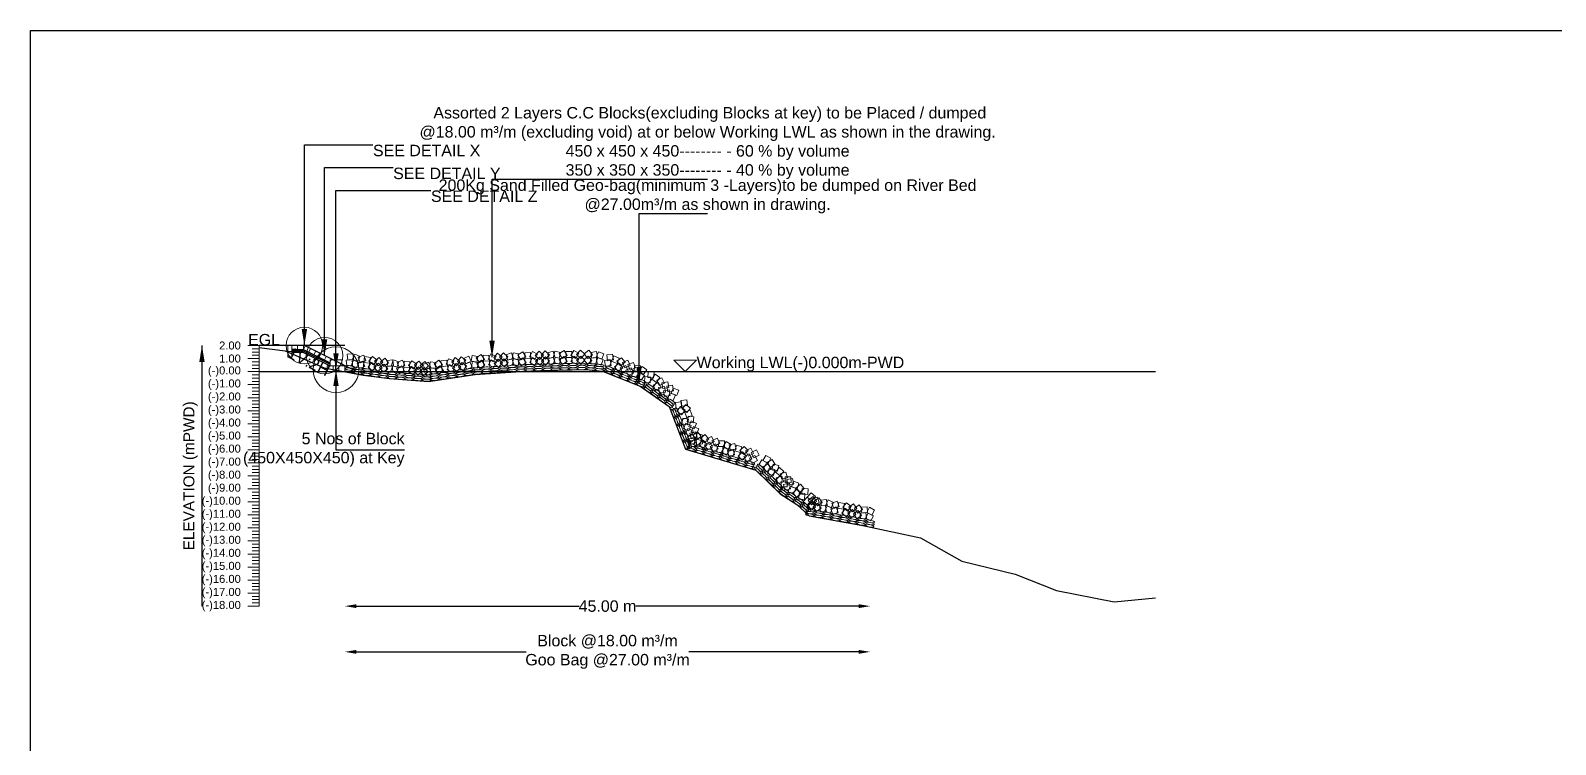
# Model space of a CAD drawing. Header units: inches. Extents: x 89000 to 1304432, y -10828 to 220529.
# Drawn here: x 506460 to 513130, y 176077 to 179201 of the extents above; entities that cross this region are included whole.
import ezdxf

# ---------------------------------------------------------------- set-up
doc = ezdxf.new("R2010")
doc.units = ezdxf.units.IN
doc.header["$LTSCALE"] = 7
doc.header["$MEASUREMENT"] = 0
for name, color, linetype, lineweight in [('Cross Section Labels', 7, 'Continuous', 9), ('Existing_Bed_Level for Xsection', 7, 'Continuous', 25), ('Long Section Labels', 7, 'Continuous', 9)]:
    doc.layers.add(name, color=color, linetype=linetype, lineweight=lineweight)
doc.styles.get("Standard").update_dxf_attribs({"font": 'arial.ttf'})
doc.dimstyles.new('Appron Lebeling Style', dxfattribs={"dimtxt": 50, "dimasz": 50, "dimexe": 0.18, "dimexo": 0.0625, "dimgap": 0.09, "dimtad": 0, "dimtih": 1, "dimtoh": 1, "dimdec": 4, "dimzin": 0, "dimdsep": 46, "dimtxsty": 'Standard', "dimcen": 0.09, "dimse1": 1, "dimse2": 1, "dimadec": 0, "dimazin": 0, "dimtfac": 1, "dimtdec": 4, "dimtofl": 0, "dimtmove": 0, "dimatfit": 3, "dimfxl": 1, "dimtolj": 1, "dimtzin": 0, "dimarcsym": 0})
doc.dimstyles.get("Standard").update_dxf_attribs({"dimtxt": 0.18, "dimasz": 0.18, "dimexe": 0.18, "dimexo": 0.0625, "dimgap": 0.09, "dimtad": 0, "dimtih": 1, "dimtoh": 1, "dimdec": 4, "dimzin": 0, "dimdsep": 46, "dimtxsty": 'Standard', "dimcen": 0.09, "dimadec": 0, "dimazin": 0, "dimtfac": 1, "dimtdec": 4, "dimtofl": 0, "dimtmove": 0, "dimatfit": 3, "dimfxl": 1, "dimtolj": 1, "dimtzin": 0, "dimarcsym": 0})

# ---------------------------------------------------------------- blocks, each defined once
blk = doc.blocks.new('*D40')
at = {"layer": 'Cross Section Labels', "color": 0, "lineweight": -2, "transparency": 16777216}
for p, q in [((507884.4, 176682.4), (508860, 176682.4)), ((510082.7, 176682.4), (509107.1, 176682.4))]:
    blk.add_line(p, q, dxfattribs=at)
at = {"layer": 'Cross Section Labels', "color": 0, "transparency": 16777216}
for points in [[(507884.4, 176690.7), (507884.4, 176674.1), (507834.4, 176682.4)], [(510082.7, 176690.7), (510082.7, 176674.1), (510132.7, 176682.4)]]:
    blk.add_solid(points, dxfattribs=at)
at = {"layer": 'Defpoints', "color": 0, "transparency": 16777216}
for p in [(507834.4, 177708.4), (510132.7, 177028.7), (510132.7, 176682.4)]:
    blk.add_point(p, dxfattribs=at)
at = {"layer": 'Cross Section Labels', "color": 0, "transparency": 16777216, "insert": (508983.5, 176682.4), "char_height": 50, "attachment_point": 5}
blk.add_mtext('\\A1;45.00 m', dxfattribs=at)
blk = doc.blocks.new('*D41')
at = {"layer": 'Cross Section Labels', "color": 0, "lineweight": -2, "transparency": 16777216}
for p, q in [((507884.4, 176482.4), (508627.9, 176482.4)), ((510082.7, 176482.4), (509339.2, 176482.4))]:
    blk.add_line(p, q, dxfattribs=at)
at = {"layer": 'Cross Section Labels', "color": 0, "transparency": 16777216}
for points in [[(507884.4, 176490.7), (507884.4, 176474.1), (507834.4, 176482.4)], [(510082.7, 176490.7), (510082.7, 176474.1), (510132.7, 176482.4)]]:
    blk.add_solid(points, dxfattribs=at)
at = {"layer": 'Defpoints', "color": 0, "transparency": 16777216}
for p in [(507834.4, 177708.4), (510132.7, 177028.7), (510132.7, 176482.4)]:
    blk.add_point(p, dxfattribs=at)
at = {"layer": 'Cross Section Labels', "color": 0, "transparency": 16777216, "insert": (508983.5, 176482.4), "char_height": 50, "attachment_point": 5}
blk.add_mtext('\\A1;Block @18.00 m³/m ^JGoo Bag @27.00 m³/m ', dxfattribs=at)

msp = doc.modelspace()

# ---------------------------------------------------------------- linework, layer by layer
msp.add_lwpolyline([(506459.68143, 179200.63194), (516459.68143, 179200.63194), (516459.68143, 172129.63194), (506459.68143, 172129.63194)], close=True)
at = {"layer": 'Cross Section Labels'}
msp.add_lwpolyline([(509323.36053, 177708.39194), (509373.36053, 177758.39194), (509273.36053, 177758.39194)], close=True, dxfattribs=at)
for centre, radius in [((507657.66053, 177822.39194), 80), ((507746.01053, 177778.21694), 80), ((507795.88553, 177716.94194), 100)]:
    msp.add_circle(centre, radius, dxfattribs=at)
at = {"layer": 'Existing_Bed_Level for Xsection'}
for points in [[(507834.36053, 177822.39194), (507459.68143, 177822.39194)], [(507459.68143, 177813.78494), (507573.62862, 177798.96494), (507744.54942, 177724.86494), (507915.47022, 177693.51494), (508029.41722, 177677.55494), (508200.33802, 177665.58494), (508405.31094, 177696.42194), (508604.31499, 177709.53194), (508765.80844, 177714.66194), (508892.0932, 177716.94194), (508964.72624, 177709.53194), (509126.30642, 177644.55194), (509252.57935, 177555.63194), (509325.15622, 177369.81194), (509505.37646, 177315.09194), (509631.88353, 177277.47194), (509739.41078, 177174.30194), (509812.09208, 177126.42194), (509865.82506, 177077.40194), (510099.8873, 177035.79194), (510352.7379, 176981.07194), (510532.95857, 176879.04194), (510766.97979, 176822.61194), (510947.2148, 176750.79194), (511200.10077, 176700.63194), (511380.31974, 176719.44194)], [(507885.66053, 177708.39194), (507661.27112, 177820.58664), (507657.66053, 177822.39194), (507653.62376, 177822.39194), (507602.32376, 177822.39194)], [(507602.32376, 177805.29194), (507653.62376, 177805.29194), (507770.23553, 177746.98606)], [(507602.32376, 177799.59194), (507652.27818, 177799.59194), (507770.23553, 177740.61326)], [(507602.32376, 177793.89194), (507650.93259, 177793.89194), (507770.23553, 177734.24047)], [(507459.68143, 177708.39194), (511380.31974, 177708.39194)]]:
    msp.add_lwpolyline(points, dxfattribs=at)
at = {"layer": 'Long Section Labels'}
for points in [[(507459.68143, 177822.39194), (507409.68143, 177822.39194)], [(507459.68143, 177765.39194), (507409.68143, 177765.39194)], [(507459.68143, 177808.14194), (507429.68143, 177808.14194)], [(507459.68143, 177793.89194), (507429.68143, 177793.89194)], [(507459.68143, 177779.64194), (507429.68143, 177779.64194)], [(507459.68143, 176682.39194), (507459.68143, 176739.39194), (507459.68143, 176796.39194), (507459.68143, 176853.39194), (507459.68143, 176910.39194), (507459.68143, 176967.39194), (507459.68143, 177024.39194), (507459.68143, 177081.39194), (507459.68143, 177138.39194), (507459.68143, 177195.39194), (507459.68143, 177252.39194), (507459.68143, 177309.39194), (507459.68143, 177366.39194), (507459.68143, 177423.39194), (507459.68143, 177480.39194), (507459.68143, 177537.39194), (507459.68143, 177594.39194), (507459.68143, 177651.39194), (507459.68143, 177708.39194), (507459.68143, 177765.39194), (507459.68143, 177822.39194)], [(507459.68143, 177708.39194), (507409.68143, 177708.39194)], [(507459.68143, 177751.14194), (507429.68143, 177751.14194)], [(507459.68143, 177736.89194), (507429.68143, 177736.89194)], [(507459.68143, 177722.64194), (507429.68143, 177722.64194)], [(507459.68143, 177651.39194), (507409.68143, 177651.39194)], [(507459.68143, 177694.14194), (507429.68143, 177694.14194)], [(507459.68143, 177679.89194), (507429.68143, 177679.89194)], [(507459.68143, 177665.64194), (507429.68143, 177665.64194)], [(507459.68143, 177637.14194), (507429.68143, 177637.14194)], [(507459.68143, 177594.39194), (507409.68143, 177594.39194)], [(507459.68143, 177622.89194), (507429.68143, 177622.89194)], [(507459.68143, 177608.64194), (507429.68143, 177608.64194)], [(507459.68143, 177580.14194), (507429.68143, 177580.14194)], [(507459.68143, 177565.89194), (507429.68143, 177565.89194)], [(507459.68143, 177537.39194), (507409.68143, 177537.39194)], [(507459.68143, 177551.64194), (507429.68143, 177551.64194)], [(507459.68143, 177523.14194), (507429.68143, 177523.14194)], [(507459.68143, 177508.89194), (507429.68143, 177508.89194)], [(507459.68143, 177480.39194), (507409.68143, 177480.39194)], [(507459.68143, 177494.64194), (507429.68143, 177494.64194)], [(507459.68143, 177466.14194), (507429.68143, 177466.14194)], [(507459.68143, 177451.89194), (507429.68143, 177451.89194)], [(507459.68143, 177437.64194), (507429.68143, 177437.64194)], [(507459.68143, 177423.39194), (507409.68143, 177423.39194)], [(507459.68143, 177366.39194), (507409.68143, 177366.39194)], [(507459.68143, 177409.14194), (507429.68143, 177409.14194)], [(507459.68143, 177394.89194), (507429.68143, 177394.89194)], [(507459.68143, 177380.64194), (507429.68143, 177380.64194)], [(507459.68143, 177309.39194), (507409.68143, 177309.39194)], [(507459.68143, 177352.14194), (507429.68143, 177352.14194)], [(507459.68143, 177337.89194), (507429.68143, 177337.89194)], [(507459.68143, 177323.64194), (507429.68143, 177323.64194)], [(507459.68143, 177252.39194), (507409.68143, 177252.39194)], [(507459.68143, 177295.14194), (507429.68143, 177295.14194)], [(507459.68143, 177280.89194), (507429.68143, 177280.89194)], [(507459.68143, 177266.64194), (507429.68143, 177266.64194)], [(507459.68143, 177238.14194), (507429.68143, 177238.14194)], [(507459.68143, 177195.39194), (507409.68143, 177195.39194)], [(507459.68143, 177223.89194), (507429.68143, 177223.89194)], [(507459.68143, 177209.64194), (507429.68143, 177209.64194)], [(507459.68143, 177181.14194), (507429.68143, 177181.14194)], [(507459.68143, 177166.89194), (507429.68143, 177166.89194)], [(507459.68143, 177138.39194), (507409.68143, 177138.39194)], [(507459.68143, 177152.64194), (507429.68143, 177152.64194)], [(507459.68143, 177124.14194), (507429.68143, 177124.14194)], [(507459.68143, 177109.89194), (507429.68143, 177109.89194)], [(507459.68143, 177081.39194), (507409.68143, 177081.39194)], [(507459.68143, 177095.64194), (507429.68143, 177095.64194)], [(507459.68143, 177067.14194), (507429.68143, 177067.14194)], [(507459.68143, 177052.89194), (507429.68143, 177052.89194)], [(507459.68143, 177038.64194), (507429.68143, 177038.64194)], [(507459.68143, 177024.39194), (507409.68143, 177024.39194)], [(507459.68143, 176967.39194), (507409.68143, 176967.39194)], [(507459.68143, 177010.14194), (507429.68143, 177010.14194)], [(507459.68143, 176995.89194), (507429.68143, 176995.89194)], [(507459.68143, 176981.64194), (507429.68143, 176981.64194)], [(507459.68143, 176910.39194), (507409.68143, 176910.39194)], [(507459.68143, 176953.14194), (507429.68143, 176953.14194)], [(507459.68143, 176938.89194), (507429.68143, 176938.89194)], [(507459.68143, 176924.64194), (507429.68143, 176924.64194)], [(507459.68143, 176853.39194), (507409.68143, 176853.39194)], [(507459.68143, 176896.14194), (507429.68143, 176896.14194)], [(507459.68143, 176881.89194), (507429.68143, 176881.89194)], [(507459.68143, 176867.64194), (507429.68143, 176867.64194)], [(507459.68143, 176839.14194), (507429.68143, 176839.14194)], [(507459.68143, 176796.39194), (507409.68143, 176796.39194)], [(507459.68143, 176824.89194), (507429.68143, 176824.89194)], [(507459.68143, 176810.64194), (507429.68143, 176810.64194)], [(507459.68143, 176782.14194), (507429.68143, 176782.14194)], [(507459.68143, 176767.89194), (507429.68143, 176767.89194)], [(507459.68143, 176739.39194), (507409.68143, 176739.39194)], [(507459.68143, 176753.64194), (507429.68143, 176753.64194)], [(507459.68143, 176725.14194), (507429.68143, 176725.14194)], [(507459.68143, 176710.89194), (507429.68143, 176710.89194)], [(507459.68143, 176682.39194), (507409.68143, 176682.39194)], [(507459.68143, 176696.64194), (507429.68143, 176696.64194)]]:
    msp.add_lwpolyline(points, dxfattribs=at)
for points in [[(507602.32376, 177822.39194), (507585.22376, 177822.39194), (507585.22376, 177796.74194), (507602.32376, 177796.74194)], [(507602.32376, 177796.74194), (507585.22376, 177796.74194), (507585.22376, 177771.09194), (507602.32376, 177771.09194)], [(507627.97376, 177822.39194), (507602.32376, 177822.39194), (507602.32376, 177805.29194), (507627.97376, 177805.29194)], [(507653.62376, 177822.39194), (507627.97376, 177822.39194), (507627.97376, 177805.29194), (507653.62376, 177805.29194)], [(507684.21317, 177809.11561), (507661.27112, 177820.58664), (507653.62376, 177805.29194), (507676.56582, 177793.82091)], [(507707.15523, 177797.64459), (507684.21317, 177809.11561), (507676.56582, 177793.82091), (507699.50788, 177782.34988)], [(507730.09729, 177786.17356), (507707.15523, 177797.64459), (507699.50788, 177782.34988), (507722.44994, 177770.87885)], [(507753.03935, 177774.70253), (507730.09729, 177786.17356), (507722.44994, 177770.87885), (507745.39199, 177759.40782)], [(507775.9814, 177763.2315), (507753.03935, 177774.70253), (507745.39199, 177759.40782), (507768.33405, 177747.93679)], [(507870.91161, 177786.33082), (507845.34488, 177784.26572), (507847.40998, 177758.69898), (507872.97672, 177760.76408)], [(507901.47683, 177773.97009), (507878.30725, 177784.97432), (507867.30302, 177761.80474), (507890.4726, 177750.80051)], [(507917.40674, 177779.6402), (507893.23879, 177771.04762), (507901.83136, 177746.87967), (507925.99932, 177755.47224)], [(507946.561, 177770.31473), (507921.15896, 177773.87267), (507917.60102, 177748.47063), (507943.00306, 177744.91269)], [(507975.48278, 177758.0643), (507955.25349, 177773.83448), (507939.48332, 177753.60519), (507959.7126, 177737.83501)], [(507985.40808, 177770.23776), (507964.92414, 177754.7998), (507980.36209, 177734.31585), (508000.84604, 177749.75381)], [(508026.25008, 177746.21017), (508010.79582, 177766.68182), (507990.32417, 177751.22756), (508005.77843, 177730.75591)], [(508317.45043, 177769.85033), (508302.20505, 177749.22266), (508322.83272, 177733.97728), (508338.0781, 177754.60495)], [(508363.44052, 177758.43519), (508342.80071, 177773.66414), (508327.57176, 177753.02433), (508348.21157, 177737.79538)], [(508377.49826, 177776.42874), (508353.98767, 177766.17327), (508364.24315, 177742.66268), (508387.75373, 177752.91816)], [(508416.93192, 177773.96406), (508391.77411, 177778.96479), (508386.77338, 177753.80699), (508411.93119, 177748.80625)], [(508430.99031, 177783.35949), (508409.65933, 177769.11478), (508423.90404, 177747.7838), (508445.23502, 177762.02851)], [(508464.99589, 177780.89808), (508439.40137, 177779.21196), (508441.08749, 177753.61744), (508466.68201, 177755.30356)], [(508495.80552, 177774.78992), (508472.79017, 177786.11318), (508461.46691, 177763.09783), (508484.48226, 177751.77457)], [(508503.04568, 177788.72853), (508486.1322, 177769.44493), (508505.41579, 177752.53146), (508522.32927, 177771.81505)], [(508547.92284, 177773.51558), (508528.62579, 177790.41369), (508511.72767, 177771.11664), (508531.02473, 177754.21853)], [(508563.43301, 177790.27335), (508539.14866, 177782.01546), (508547.40654, 177757.73111), (508571.6909, 177765.98899)], [(508596.09357, 177785.76688), (508570.93576, 177790.76761), (508565.93503, 177765.60981), (508591.09283, 177760.60908)], [(508597.77968, 177760.17236), (508572.62188, 177765.17309), (508567.62115, 177740.01529), (508592.77895, 177735.01455)], [(508613.06182, 177794.91416), (508591.25856, 177781.4034), (508604.76932, 177759.60014), (508626.57258, 177773.1109)], [(508613.8762, 177769.27709), (508592.07295, 177755.76633), (508605.58371, 177733.96307), (508627.38696, 177747.47384)], [(508646.96398, 177791.29726), (508621.32691, 177790.48288), (508622.1413, 177764.84581), (508647.77837, 177765.6602)], [(508647.77837, 177765.6602), (508622.1413, 177764.84581), (508622.95568, 177739.20874), (508648.59275, 177740.02313)], [(508677.54796, 177784.14446), (508654.93117, 177796.24418), (508642.83145, 177773.62738), (508665.44825, 177761.52767)], [(508678.36235, 177758.5074), (508655.74555, 177770.60711), (508643.64584, 177747.99032), (508666.26263, 177735.8906)], [(508685.25813, 177797.82868), (508667.6984, 177779.13167), (508686.39542, 177761.57194), (508703.95515, 177780.26895)], [(508686.07252, 177772.19162), (508668.51279, 177753.4946), (508687.2098, 177735.93487), (508704.76953, 177754.63188)], [(508729.59176, 177781.09777), (508710.88077, 177798.64261), (508693.33593, 177779.93162), (508712.04692, 177762.38678)], [(508730.40614, 177755.46071), (508711.69515, 177773.00554), (508694.15032, 177754.29455), (508712.86131, 177736.74972)], [(508745.66307, 177797.31817), (508721.11183, 177789.89124), (508728.53876, 177765.34), (508753.08999, 177772.76693)], [(508746.47746, 177771.6811), (508721.92622, 177764.25417), (508729.35314, 177739.70294), (508753.90438, 177747.12986)], [(508778.1514, 177791.70316), (508753.17829, 177797.55689), (508747.32456, 177772.58378), (508772.29767, 177766.73005)], [(508778.96579, 177766.06609), (508753.99268, 177771.91983), (508748.13894, 177746.94671), (508773.11206, 177741.09298)], [(508793.69655, 177800.24077), (508771.71021, 177787.03003), (508784.92095, 177765.04369), (508806.90728, 177778.25443)], [(508794.15957, 177774.59495), (508772.17323, 177761.38421), (508785.38397, 177739.39787), (508807.37031, 177752.60861)], [(508827.54597, 177796.15967), (508801.90015, 177795.69665), (508802.36317, 177770.05083), (508828.00899, 177770.51385)], [(508828.00899, 177770.51385), (508802.36317, 177770.05083), (508802.82619, 177744.40501), (508828.47201, 177744.86803)], [(508858.02907, 177788.58847), (508835.58019, 177800.99695), (508823.17171, 177778.54807), (508845.62059, 177766.13959)], [(508858.49209, 177762.94265), (508836.04321, 177775.35113), (508823.63473, 177752.90225), (508846.08361, 177740.49377)], [(508865.92603, 177802.16576), (508848.11175, 177783.71111), (508866.5664, 177765.89683), (508884.38067, 177784.35148)], [(508866.38905, 177776.51993), (508848.57477, 177758.06529), (508867.02942, 177740.25101), (508884.84369, 177758.70566)], [(508915.40264, 177756.68363), (508899.19189, 177776.56162), (508879.31391, 177760.35088), (508895.52465, 177740.47289)], [(508918.00593, 177782.20118), (508901.79518, 177802.07917), (508881.9172, 177785.86843), (508898.12794, 177765.99044)], [(508933.48887, 177770.62193), (508908.16785, 177766.52701), (508912.26277, 177741.20599), (508937.58379, 177745.30091)], [(508936.09216, 177796.13948), (508910.77114, 177792.04456), (508914.86606, 177766.72354), (508940.18708, 177770.81846)], [(508964.94151, 177760.73498), (508940.96906, 177769.85881), (508931.84523, 177745.88636), (508955.81768, 177736.76253)], [(508967.5448, 177786.25253), (508943.57235, 177795.37636), (508934.44853, 177771.40391), (508958.42098, 177762.28008)], [(509005.42892, 177784.8454), (508980.03217, 177781.2499), (508983.62767, 177755.85315), (509009.02442, 177759.44865)], [(509035.01004, 177767.89264), (509011.21232, 177777.46297), (509001.64199, 177753.66525), (509025.43971, 177744.09492)], [(509060.13067, 177749.03803), (509044.29432, 177769.21555), (509024.11679, 177753.37921), (509039.95314, 177733.20168)], [(507783.06053, 177734.04194), (507757.41053, 177734.04194), (507757.41053, 177708.39194), (507783.06053, 177708.39194)], [(507795.88553, 177759.69194), (507770.23553, 177759.69194), (507770.23553, 177734.04194), (507795.88553, 177734.04194)], [(507808.71053, 177734.04194), (507783.06053, 177734.04194), (507783.06053, 177708.39194), (507808.71053, 177708.39194)], [(507821.53553, 177759.69194), (507795.88553, 177759.69194), (507795.88553, 177734.04194), (507821.53553, 177734.04194)], [(507834.36053, 177734.04194), (507808.71053, 177734.04194), (507808.71053, 177708.39194), (507834.36053, 177708.39194)], [(507866.28413, 177761.10169), (507840.7174, 177759.03659), (507842.7825, 177733.46985), (507868.34923, 177735.53496)], [(507896.84935, 177748.74096), (507873.67977, 177759.74519), (507862.67554, 177736.57562), (507885.84511, 177725.57138)], [(507912.77926, 177754.41107), (507888.6113, 177745.8185), (507897.20388, 177721.65054), (507921.37184, 177730.24311)], [(507943.00306, 177744.91269), (507917.60102, 177748.47063), (507914.04308, 177723.0686), (507939.44512, 177719.51066)], [(507971.92484, 177732.66226), (507951.69555, 177748.43244), (507935.92538, 177728.20315), (507956.15466, 177712.43297)], [(507981.85014, 177744.83572), (507961.3662, 177729.39776), (507976.80415, 177708.91382), (507997.2881, 177724.35177)], [(508022.69214, 177720.80814), (508007.23788, 177741.27978), (507986.76623, 177725.82552), (508002.22049, 177705.35387)], [(508041.28812, 177734.05871), (508015.8314, 177730.91578), (508018.97433, 177705.45906), (508044.43105, 177708.602)], [(508044.84606, 177759.46075), (508019.38934, 177756.31782), (508022.53227, 177730.8611), (508047.98899, 177734.00403)], [(508069.10103, 177725.86109), (508044.85103, 177734.21933), (508036.49279, 177709.96933), (508060.74279, 177701.6111)], [(508070.89297, 177751.44842), (508046.64297, 177759.80666), (508038.28474, 177735.55666), (508062.53473, 177727.19843)], [(508084.30123, 177733.26825), (508061.23926, 177722.04026), (508072.46725, 177698.97829), (508095.52922, 177710.20628)], [(508086.09318, 177758.85558), (508063.0312, 177747.62759), (508074.25919, 177724.56562), (508097.32117, 177735.79361)], [(508117.66121, 177726.22902), (508092.07388, 177728.02096), (508090.28193, 177702.43363), (508115.86926, 177700.64169)], [(508119.45315, 177751.81635), (508093.86582, 177753.60829), (508092.07388, 177728.02096), (508117.66121, 177726.22902)], [(508147.36125, 177716.00893), (508126.08935, 177730.34173), (508111.75656, 177709.06984), (508133.02845, 177694.73704)], [(508149.15319, 177741.59626), (508127.8813, 177755.92906), (508113.5485, 177734.65717), (508134.82039, 177720.32437)], [(508156.42053, 177728.83991), (508137.05376, 177712.02174), (508153.87193, 177692.65497), (508173.2387, 177709.47314)], [(508158.21247, 177754.42724), (508138.8457, 177737.60907), (508155.66387, 177718.2423), (508175.03064, 177735.06047)], [(508198.82704, 177707.69561), (508181.99345, 177727.04898), (508162.64008, 177710.21539), (508179.47367, 177690.86202)], [(508200.61898, 177733.28294), (508183.78539, 177752.63631), (508164.43203, 177735.80272), (508181.26561, 177716.44935)], [(508199.94632, 177749.71707), (508176.43574, 177739.4616), (508186.69121, 177715.95101), (508210.2018, 177726.20649)], [(508203.76228, 177724.35251), (508180.25169, 177714.09704), (508190.50716, 177690.58645), (508214.01775, 177700.84193)], [(508232.86901, 177747.95166), (508207.38166, 177750.83568), (508204.49765, 177725.34833), (508229.98499, 177722.46431)], [(508236.68496, 177722.5871), (508211.19762, 177725.47112), (508208.3136, 177699.98377), (508233.80095, 177697.09975)], [(508246.09437, 177758.48741), (508226.02643, 177742.51243), (508242.00141, 177722.44449), (508262.06935, 177738.41946)], [(508249.91033, 177733.12285), (508229.84238, 177717.14787), (508245.81736, 177697.07992), (508265.88531, 177713.0549)], [(508280.18676, 177758.87216), (508254.8222, 177755.05621), (508258.63815, 177729.69164), (508284.00271, 177733.5076)], [(508284.00271, 177733.5076), (508258.63815, 177729.69164), (508262.4541, 177704.32708), (508287.81866, 177708.14304)], [(508311.39862, 177755.35619), (508287.51868, 177764.71946), (508278.15541, 177740.83952), (508302.03535, 177731.47625)], [(508315.21457, 177729.99163), (508291.33463, 177739.3549), (508281.97136, 177715.47496), (508305.8513, 177706.11169)], [(508321.26639, 177744.48577), (508306.021, 177723.8581), (508326.64867, 177708.61272), (508341.89406, 177729.24039)], [(508367.25647, 177733.07063), (508346.61666, 177748.29958), (508331.38771, 177727.65977), (508352.02752, 177712.43082)], [(508381.31421, 177751.06418), (508357.80362, 177740.80871), (508368.0591, 177717.29812), (508391.56969, 177727.5536)], [(508418.61804, 177748.36954), (508393.46023, 177753.37027), (508388.4595, 177728.21247), (508413.6173, 177723.21173)], [(508432.67642, 177757.76497), (508411.34544, 177743.52025), (508425.59015, 177722.18927), (508446.92113, 177736.43399)], [(508466.68201, 177755.30356), (508441.08749, 177753.61744), (508442.77361, 177728.02292), (508468.36813, 177729.70903)], [(508497.49164, 177749.1954), (508474.47629, 177760.51866), (508463.15303, 177737.50331), (508486.16838, 177726.18005)], [(508504.73179, 177763.134), (508487.81832, 177743.85041), (508507.10191, 177726.93694), (508524.01539, 177746.22053)], [(508549.60896, 177747.92106), (508530.3119, 177764.81917), (508513.41379, 177745.52212), (508532.71084, 177728.62401)], [(508565.11913, 177764.67883), (508540.83478, 177756.42094), (508549.09266, 177732.13659), (508573.37701, 177740.39447)], [(508995.85859, 177761.04769), (508970.46184, 177757.45218), (508974.05734, 177732.05543), (508999.45409, 177735.65094)], [(509025.43971, 177744.09492), (509001.64199, 177753.66525), (508992.07166, 177729.86754), (509015.86938, 177720.29721)], [(509050.56034, 177725.24031), (509034.72399, 177745.41784), (509014.54646, 177729.58149), (509030.38281, 177709.40396)], [(509063.12506, 177734.6654), (509039.52628, 177724.61452), (509049.57717, 177701.01574), (509073.17594, 177711.06663)], [(509072.69539, 177758.46312), (509049.09661, 177748.41223), (509059.1475, 177724.81346), (509082.74627, 177734.86434)], [(509096.97905, 177701.5097), (509086.90937, 177725.10046), (509063.31861, 177715.03079), (509073.38829, 177691.44002)], [(509106.54938, 177725.30741), (509096.4797, 177748.89818), (509072.88894, 177738.8285), (509082.95862, 177715.23774)], [(509118.21867, 177709.89222), (509092.75424, 177712.97203), (509089.67442, 177687.5076), (509115.13885, 177684.42779)], [(509127.789, 177733.68993), (509102.32457, 177736.76975), (509099.24475, 177711.30532), (509124.70918, 177708.2255)], [(509145.70146, 177691.67913), (509125.19471, 177707.08678), (509109.78706, 177686.58003), (509130.29382, 177671.17238)], [(509155.27179, 177715.47685), (509134.76504, 177730.8845), (509119.35739, 177710.37774), (509139.86415, 177694.9701)], [(509187.59163, 177705.43106), (509162.04667, 177707.75003), (509159.7277, 177682.20507), (509185.27266, 177679.8861)], [(509172.82342, 177684.45911), (509147.27846, 177686.77808), (509144.95949, 177661.23313), (509170.50445, 177658.91416)], [(509197.73348, 177661.17978), (509176.76153, 177675.94799), (509161.99332, 177654.97604), (509182.96527, 177640.20783)], [(509212.50169, 177682.15172), (509191.52974, 177696.91993), (509176.76153, 177675.94799), (509197.73348, 177661.17978)], [(509217.86596, 177637.07115), (509207.07389, 177660.34031), (509183.80473, 177649.54824), (509194.5968, 177626.27908)], [(509232.63417, 177658.0431), (509221.8421, 177681.31226), (509198.57294, 177670.52019), (509209.36501, 177647.25103)], [(509232.25589, 177643.36673), (509206.98204, 177638.99009), (509211.35868, 177613.71624), (509236.63253, 177618.09288)], [(509247.02411, 177664.33868), (509221.75025, 177659.96204), (509226.12689, 177634.68819), (509251.40074, 177639.06483)], [(509272.381, 177624.30842), (509267.98424, 177649.57878), (509242.71388, 177645.18202), (509247.11065, 177619.91166)], [(509294.97621, 177627.6016), (509270.8948, 177636.43383), (509262.06257, 177612.35242), (509286.14398, 177603.52019)], [(509257.61279, 177603.33648), (509253.21603, 177628.60684), (509227.94567, 177624.21007), (509232.34244, 177598.93972)], [(509280.208, 177606.62966), (509256.12659, 177615.46188), (509247.29436, 177591.38047), (509271.37577, 177582.54825)], [(509309.33249, 177550.39979), (509306.5076, 177575.89376), (509281.01363, 177573.06887), (509283.83852, 177547.5749)], [(509333.22477, 177559.73155), (509330.39987, 177585.22552), (509304.9059, 177582.40062), (509307.7308, 177556.90665)], [(509346.42484, 177549.16413), (509326.40677, 177565.20156), (509310.36934, 177545.18349), (509330.38741, 177529.14606)], [(509322.53257, 177539.83238), (509302.51449, 177555.86981), (509286.47706, 177535.85173), (509306.49514, 177519.8143)], [(509330.44858, 177506.66952), (509321.11683, 177530.56179), (509297.22455, 177521.23004), (509306.55631, 177497.33776)], [(509333.92337, 177475.45304), (509337.77278, 177500.81255), (509312.41328, 177504.66196), (509308.56386, 177479.30246)], [(509354.34086, 177516.00127), (509345.00911, 177539.89355), (509321.11683, 177530.56179), (509330.44858, 177506.66952)], [(509357.81564, 177484.7848), (509361.66506, 177510.1443), (509336.30556, 177513.99372), (509332.45614, 177488.63421)], [(509349.39709, 177472.75705), (509325.90826, 177483.06224), (509315.60306, 177459.57341), (509339.0919, 177449.26821)], [(509348.43711, 177425.38119), (509358.72359, 177448.87822), (509335.22656, 177459.16471), (509324.94007, 177435.66768)], [(509369.09438, 177415.65159), (509353.89268, 177436.31147), (509333.23279, 177421.10976), (509348.4345, 177400.44988)], [(509373.28937, 177482.0888), (509349.80053, 177492.394), (509339.49534, 177468.90516), (509362.98417, 177458.59996)], [(509369.2229, 177445.32799), (509344.23797, 177439.52489), (509350.04107, 177414.53997), (509375.026, 177420.34307)], [(509372.32938, 177434.71294), (509382.61587, 177458.20998), (509359.11884, 177468.49647), (509348.83235, 177444.99943)], [(509392.98666, 177424.98334), (509377.78495, 177445.64322), (509357.12507, 177430.44152), (509372.32677, 177409.78164)], [(509400.17345, 177431.02757), (509375.62985, 177438.47971), (509368.17771, 177413.93611), (509392.72131, 177406.48398)], [(509426.84696, 177414.44245), (509409.30644, 177433.15749), (509390.5914, 177415.61697), (509408.13192, 177396.90193)], [(509361.77076, 177420.78439), (509336.78583, 177414.98129), (509342.58894, 177389.99637), (509367.57386, 177395.79947)], [(509374.65477, 177383.15386), (509371.82988, 177408.64783), (509346.33591, 177405.82294), (509349.1608, 177380.32897)], [(509392.72131, 177406.48398), (509368.17771, 177413.93611), (509360.72558, 177389.39251), (509385.26918, 177381.94038)], [(509398.54705, 177392.48561), (509395.72216, 177417.97958), (509370.22819, 177415.15469), (509373.05308, 177389.66072)], [(509419.39482, 177389.89885), (509401.8543, 177408.61389), (509383.13926, 177391.07337), (509400.67978, 177372.35833)], [(509431.08701, 177400.38682), (509408.4578, 177388.31034), (509420.53428, 177365.68113), (509443.16349, 177377.75761)], [(509438.53914, 177424.93042), (509415.90993, 177412.85394), (509427.98641, 177390.22473), (509450.61562, 177402.30121)], [(509467.71128, 177370.3193), (509455.61678, 177392.93888), (509432.9972, 177380.84438), (509445.09169, 177358.2248)], [(509475.16341, 177394.86289), (509463.06892, 177417.48248), (509440.44933, 177405.38798), (509452.54383, 177382.7684)], [(509488.1363, 177380.52746), (509462.50008, 177381.36817), (509461.65937, 177355.73195), (509487.29559, 177354.89124)], [(509495.58844, 177405.07105), (509469.95222, 177405.91177), (509469.1115, 177380.27555), (509494.74772, 177379.43483)], [(509517.10681, 177364.78802), (509495.33099, 177378.34294), (509481.77606, 177356.56712), (509503.55188, 177343.01219)], [(509524.55894, 177389.33161), (509502.78312, 177402.88654), (509489.22819, 177381.11072), (509511.00401, 177367.55579)], [(509533.26846, 177368.78031), (509508.31723, 177362.834), (509514.26354, 177337.88277), (509539.21477, 177343.82908)], [(509540.57969, 177393.36625), (509515.62846, 177387.41994), (509521.57478, 177362.46871), (509546.52601, 177368.41502)], [(509571.61176, 177379.24359), (509547.02582, 177386.55483), (509539.71459, 177361.96889), (509564.30052, 177354.65766)], [(509598.37996, 177362.81174), (509580.73238, 177381.42586), (509562.11826, 177363.77828), (509579.76584, 177345.16416)], [(509610.01179, 177373.3666), (509587.45222, 177361.16052), (509599.6583, 177338.60095), (509622.21787, 177350.80703)], [(509646.80793, 177343.50963), (509634.58389, 177366.05948), (509612.03404, 177353.83544), (509624.25808, 177331.2856)], [(509564.30052, 177354.65766), (509539.71459, 177361.96889), (509532.40335, 177337.38295), (509556.98929, 177330.07172)], [(509591.06872, 177338.2258), (509573.42115, 177356.83992), (509554.80702, 177339.19234), (509572.4546, 177320.57822)], [(509602.70056, 177348.78066), (509580.14099, 177336.57458), (509592.34707, 177314.01501), (509614.90664, 177326.22109)], [(509639.49669, 177318.9237), (509627.27265, 177341.47354), (509604.72281, 177329.2495), (509616.94685, 177306.69966)], [(509680.4673, 177310.688), (509657.99085, 177323.04646), (509645.63238, 177300.57001), (509668.10883, 177288.21155)], [(509698.22571, 177329.19641), (509675.74926, 177341.55488), (509663.39079, 177319.07843), (509685.86724, 177306.71996)], [(509699.16997, 177283.53601), (509685.89283, 177305.48231), (509663.94653, 177292.20518), (509677.22367, 177270.25888)], [(509716.92838, 177302.04443), (509703.65124, 177323.99073), (509681.70494, 177310.71359), (509694.98208, 177288.76729)], [(509733.34719, 177298.00277), (509708.4429, 177304.14271), (509702.30296, 177279.23842), (509727.20725, 177273.09848)], [(509715.58878, 177279.49436), (509690.68449, 177285.6343), (509684.54455, 177260.73001), (509709.44884, 177254.59007)], [(509736.70849, 177252.72878), (509718.20008, 177270.48719), (509700.44167, 177251.97877), (509718.95008, 177234.22036)], [(509754.4669, 177271.23719), (509735.95849, 177288.9956), (509718.20008, 177270.48719), (509736.70849, 177252.72878)], [(509752.98022, 177225.86294), (509745.81592, 177250.49209), (509721.18677, 177243.32779), (509728.35107, 177218.69864)], [(509770.73863, 177244.37135), (509763.57433, 177269.00051), (509738.94517, 177261.83621), (509746.10948, 177237.20705)], [(509785.91262, 177248.4278), (509760.26789, 177247.90767), (509760.78801, 177222.26295), (509786.43274, 177222.78307)], [(509798.29732, 177216.40232), (509793.11895, 177241.52416), (509767.99711, 177236.34579), (509773.17548, 177211.22394)], [(509768.15421, 177229.91938), (509742.50948, 177229.39926), (509743.02961, 177203.75453), (509768.67433, 177204.27466)], [(509784.18663, 177194.98245), (509779.00826, 177220.10429), (509753.88641, 177214.92592), (509759.06479, 177189.80407)], [(509806.66883, 177198.9748), (509782.32508, 177207.05592), (509774.24396, 177182.71218), (509798.5877, 177174.63105)], [(509820.77952, 177220.39467), (509796.43578, 177228.4758), (509788.35465, 177204.13205), (509812.69839, 177196.05092)], [(509829.98187, 177175.66123), (509812.94783, 177194.8384), (509793.77066, 177177.80436), (509810.8047, 177158.62719)], [(509844.09256, 177197.08111), (509827.05852, 177216.25827), (509807.88135, 177199.22423), (509824.91539, 177180.04706)], [(509846.86124, 177174.66159), (509821.25665, 177176.18721), (509819.73103, 177150.58262), (509845.33562, 177149.057)], [(509860.97193, 177196.08146), (509835.36734, 177197.60708), (509833.84173, 177172.00249), (509859.44631, 177170.47687)], [(509893.05179, 177161.35326), (509874.10252, 177178.64047), (509856.81531, 177159.6912), (509875.76458, 177142.40399)], [(509875.76458, 177142.40399), (509856.81531, 177159.6912), (509839.5281, 177140.74193), (509858.47737, 177123.45472)], [(509878.31738, 177136.15466), (509857.27967, 177121.48027), (509871.95405, 177100.44257), (509892.99176, 177115.11695)], [(509892.70697, 177115.95596), (509884.92539, 177140.39711), (509860.48425, 177132.61553), (509868.26583, 177108.17438)], [(509882.80687, 177161.40871), (509861.76917, 177146.73432), (509876.44355, 177125.69662), (509897.48125, 177140.371)], [(509909.99418, 177134.90524), (509902.2126, 177159.34638), (509877.77146, 177151.5648), (509885.55304, 177127.12365)], [(509918.24834, 177110.64168), (509903.55721, 177131.66769), (509882.53119, 177116.97656), (509897.22232, 177095.95055)], [(509922.73783, 177135.89573), (509908.0467, 177156.92174), (509887.02069, 177142.23061), (509901.71182, 177121.2046)], [(509937.31892, 177123.19958), (509911.76386, 177120.99474), (509913.9687, 177095.43968), (509939.52376, 177097.64451)], [(509941.80842, 177148.45362), (509916.25336, 177146.24879), (509918.45819, 177120.69372), (509944.01326, 177122.89856)], [(509967.95126, 177111.00612), (509944.72187, 177121.88353), (509933.84446, 177098.65414), (509957.07385, 177087.77673)], [(509972.44075, 177136.26017), (509949.21136, 177147.13758), (509938.33396, 177123.90819), (509961.56335, 177113.03078)], [(509983.84994, 177116.76323), (509959.72931, 177108.03867), (509968.45388, 177083.91804), (509992.5745, 177092.64261)], [(509988.33943, 177142.01728), (509964.21881, 177133.29271), (509972.94337, 177109.17209), (509997.064, 177117.89666)], [(510016.27773, 177106.23342), (509991.02368, 177110.72292), (509986.53419, 177085.46887), (510011.78823, 177080.97937)], [(510020.76722, 177131.48747), (509995.51317, 177135.97696), (509991.02368, 177110.72292), (510016.27773, 177106.23342)], [(510044.72954, 177092.9279), (510025.09375, 177109.43119), (510008.59047, 177089.7954), (510028.22626, 177073.29212)], [(510049.21903, 177118.18195), (510029.58325, 177134.68524), (510013.07996, 177115.04945), (510032.71575, 177098.54616)], [(510055.09571, 177104.7282), (510034.05801, 177090.05382), (510048.73239, 177069.01611), (510069.7701, 177083.6905)], [(510059.58521, 177129.98225), (510038.5475, 177115.30787), (510053.22189, 177094.27016), (510074.25959, 177108.94454)], [(510095.02667, 177079.21522), (510080.33554, 177100.24124), (510059.30953, 177085.55011), (510074.00066, 177064.52409)], [(510099.51617, 177104.46927), (510084.82504, 177125.49528), (510063.79902, 177110.80415), (510078.49015, 177089.77814)], [(510118.58676, 177117.02717), (510093.03169, 177114.82233), (510095.23653, 177089.26727), (510120.79159, 177091.47211)], [(510151.75209, 177102.95172), (510128.9432, 177114.68532), (510117.2096, 177091.87644), (510140.01849, 177080.14284)], [(510114.09726, 177091.77312), (510088.5422, 177089.56828), (510090.74704, 177064.01322), (510116.3021, 177066.21806)], [(510146.3267, 177077.88207), (510123.51782, 177089.61566), (510111.78422, 177066.80678), (510134.5931, 177055.07318)]]:
    msp.add_lwpolyline(points, close=True, dxfattribs=at)
for centre, major_axis in [((507853.89295, 177709.73516), (18.65834, -3.42228)), ((507855.64111, 177719.26616), (18.65834, -3.42228)), ((507857.38927, 177728.79717), (18.65834, -3.42228)), ((507891.20963, 177702.8906), (18.65834, -3.42228)), ((507892.95779, 177712.4216), (18.65834, -3.42228)), ((507894.70595, 177721.9526), (18.65834, -3.42228)), ((507928.40778, 177696.59513), (18.78622, -2.63129)), ((507929.75189, 177706.19146), (18.78622, -2.63129)), ((507931.096, 177715.78778), (18.78622, -2.63129)), ((507967.32433, 177700.92887), (18.78622, -2.63129)), ((507968.66844, 177710.52519), (18.78622, -2.63129)), ((508004.89677, 177695.66628), (18.78622, -2.63129)), ((508006.24088, 177705.26261), (18.78622, -2.63129)), ((508042.22593, 177700.94225), (18.92325, -1.32524)), ((508080.07243, 177698.29176), (18.92325, -1.32524)), ((508117.91894, 177695.64128), (18.92325, -1.32524)), ((508155.76544, 177692.9908), (18.92325, -1.32524)), ((508225.9059, 177693.92909), (18.7585, 2.82211)), ((508263.4229, 177699.57331), (18.7585, 2.82211)), ((508300.93991, 177705.21753), (18.7585, 2.82211)), ((508302.38149, 177695.63536), (18.7585, 2.82211)), ((508338.45691, 177710.86175), (18.7585, 2.82211)), ((508339.89849, 177701.27958), (18.7585, 2.82211)), ((508375.97392, 177716.50596), (18.7585, 2.82211)), ((508377.4155, 177706.9238), (18.7585, 2.82211)), ((508378.85708, 177697.34163), (18.7585, 2.82211)), ((508415.60927, 177721.37788), (18.92857, 1.24698)), ((508416.24625, 177711.70884), (18.92857, 1.24698)), ((508416.88322, 177702.0398), (18.92857, 1.24698)), ((508453.46641, 177723.87184), (18.92857, 1.24698)), ((508454.10339, 177714.2028), (18.92857, 1.24698)), ((508454.74037, 177704.53375), (18.92857, 1.24698)), ((508491.32355, 177726.36579), (18.92857, 1.24698)), ((508491.96053, 177716.69675), (18.92857, 1.24698)), ((508492.59751, 177707.02771), (18.92857, 1.24698)), ((508529.18069, 177728.85975), (18.92857, 1.24698)), ((508529.81767, 177719.19071), (18.92857, 1.24698)), ((508530.45465, 177709.52166), (18.92857, 1.24698)), ((508567.03783, 177731.3537), (18.92857, 1.24698)), ((508567.67481, 177721.68466), (18.92857, 1.24698)), ((508568.31179, 177712.01562), (18.92857, 1.24698)), ((508605.72188, 177733.81385), (18.96004, 0.60228)), ((508606.02954, 177724.12873), (18.96004, 0.60228)), ((508606.3372, 177714.44362), (18.96004, 0.60228)), ((508643.64196, 177735.01842), (18.96004, 0.60228)), ((508643.94961, 177725.3333), (18.96004, 0.60228)), ((508644.25727, 177715.64819), (18.96004, 0.60228)), ((508681.56203, 177736.22299), (18.96004, 0.60228)), ((508681.86969, 177726.53787), (18.96004, 0.60228)), ((508682.17734, 177716.85276), (18.96004, 0.60228)), ((508719.4821, 177737.42755), (18.96004, 0.60228)), ((508719.78976, 177727.74244), (18.96004, 0.60228)), ((508720.09742, 177718.05733), (18.96004, 0.60228)), ((508757.40217, 177738.63212), (18.96004, 0.60228)), ((508757.70983, 177728.94701), (18.96004, 0.60228)), ((508758.01749, 177719.26189), (18.96004, 0.60228)), ((508795.66443, 177739.42992), (18.96651, 0.34243)), ((508795.83935, 177729.7415), (18.96651, 0.34243)), ((508796.01427, 177720.05308), (18.96651, 0.34243)), ((508833.59745, 177740.11478), (18.96651, 0.34243)), ((508833.77237, 177730.42636), (18.96651, 0.34243)), ((508833.94729, 177720.73794), (18.96651, 0.34243)), ((508871.53047, 177740.79964), (18.96651, 0.34243)), ((508871.70539, 177731.11122), (18.96651, 0.34243)), ((508871.88031, 177721.42279), (18.96651, 0.34243)), ((508910.30345, 177719.95428), (18.87165, -1.92528)), ((508911.28692, 177729.59424), (18.87165, -1.92528)), ((508912.27038, 177739.23421), (18.87165, -1.92528)), ((508948.04674, 177716.10372), (18.87165, -1.92528)), ((508949.03021, 177725.74369), (18.87165, -1.92528)), ((508950.01367, 177735.38365), (18.87165, -1.92528)), ((508985.71951, 177706.31153), (17.59973, -7.07779)), ((508989.33497, 177715.30178), (17.59973, -7.07779)), ((508992.95043, 177724.29203), (17.59973, -7.07779)), ((509020.91898, 177692.15595), (17.59973, -7.07779)), ((509024.53444, 177701.1462), (17.59973, -7.07779)), ((509028.14989, 177710.13645), (17.59973, -7.07779)), ((509063.34936, 177695.98087), (17.59973, -7.07779)), ((507965.98022, 177691.33254), (18.78622, -2.63129)), ((508003.55266, 177686.06995), (18.78622, -2.63129)), ((508040.87202, 177681.6096), (18.92325, -1.32524)), ((508041.54897, 177691.27592), (18.92325, -1.32524)), ((508078.71852, 177678.95911), (18.92325, -1.32524)), ((508079.39548, 177688.62544), (18.92325, -1.32524)), ((508116.56502, 177676.30863), (18.92325, -1.32524)), ((508117.24198, 177685.97496), (18.92325, -1.32524)), ((508154.41153, 177673.65815), (18.92325, -1.32524)), ((508155.08848, 177683.32447), (18.92325, -1.32524)), ((508192.25803, 177671.00767), (18.92325, -1.32524)), ((508192.93499, 177680.67399), (18.92325, -1.32524)), ((508193.61194, 177690.34031), (18.92325, -1.32524)), ((508227.34748, 177684.34692), (18.7585, 2.82211)), ((508228.78906, 177674.76476), (18.7585, 2.82211)), ((508264.86448, 177689.99114), (18.7585, 2.82211)), ((508266.30607, 177680.40897), (18.7585, 2.82211)), ((508303.82307, 177686.05319), (18.7585, 2.82211)), ((508341.34008, 177691.69741), (18.7585, 2.82211)), ((509056.11844, 177678.00037), (17.59973, -7.07779)), ((509059.7339, 177686.99062), (17.59973, -7.07779)), ((509091.31791, 177663.84479), (17.59973, -7.07779)), ((509094.93337, 177672.83504), (17.59973, -7.07779)), ((509098.54883, 177681.82529), (17.59973, -7.07779)), ((509126.51738, 177649.68921), (17.59973, -7.07779)), ((509130.13283, 177658.67946), (17.59973, -7.07779)), ((509133.74829, 177667.6697), (17.59973, -7.07779)), ((509158.70864, 177627.66039), (15.50992, -10.92191)), ((509164.28774, 177635.58313), (15.50992, -10.92191)), ((509169.86684, 177643.50586), (15.50992, -10.92191)), ((509200.88668, 177621.66203), (15.50992, -10.92191)), ((509189.72847, 177605.81657), (15.50992, -10.92191)), ((509195.30757, 177613.7393), (15.50992, -10.92191)), ((509220.74831, 177583.97274), (15.50992, -10.92191)), ((509226.32741, 177591.89548), (15.50992, -10.92191)), ((509231.90651, 177599.81821), (15.50992, -10.92191)), ((509251.76814, 177562.12892), (15.50992, -10.92191)), ((509257.34725, 177570.05165), (15.50992, -10.92191)), ((509262.92635, 177577.97439), (15.50992, -10.92191)), ((509269.29283, 177526.15743), (6.90135, -17.66967)), ((509278.3188, 177529.68276), (6.90135, -17.66967)), ((509283.09553, 177490.8181), (6.90135, -17.66967)), ((509287.34477, 177533.20809), (6.90135, -17.66967)), ((509292.1215, 177494.34343), (6.90135, -17.66967)), ((509301.14747, 177497.86876), (6.90135, -17.66967)), ((509296.89823, 177455.47877), (6.90135, -17.66967)), ((509305.9242, 177459.0041), (6.90135, -17.66967)), ((509310.70094, 177420.13944), (6.90135, -17.66967)), ((509314.95018, 177462.52943), (6.90135, -17.66967)), ((509319.72691, 177423.66477), (6.90135, -17.66967)), ((509328.75288, 177427.1901), (6.90135, -17.66967)), ((509324.50364, 177384.80011), (6.90135, -17.66967)), ((509333.52961, 177388.32543), (6.90135, -17.66967)), ((509349.28051, 177367.55052), (18.15135, -5.51127)), ((509342.55558, 177391.85076), (6.90135, -17.66967)), ((509352.09576, 177376.82255), (18.15135, -5.51127)), ((509354.91101, 177386.09457), (18.15135, -5.51127)), ((509388.39847, 177365.80001), (18.15135, -5.51127)), ((509391.21372, 177375.07204), (18.15135, -5.51127)), ((509427.51643, 177364.0495), (18.15135, -5.51127)), ((509385.58322, 177356.52799), (18.15135, -5.51127)), ((509421.88593, 177345.50545), (18.15135, -5.51127)), ((509424.70118, 177354.77748), (18.15135, -5.51127)), ((509458.18864, 177334.48291), (18.15135, -5.51127)), ((509461.00389, 177343.75494), (18.15135, -5.51127)), ((509463.81914, 177353.02697), (18.15135, -5.51127)), ((509494.49134, 177323.46038), (18.15135, -5.51127)), ((509497.30659, 177332.7324), (18.15135, -5.51127)), ((509500.12185, 177342.00443), (18.15135, -5.51127)), ((509530.80886, 177312.58368), (18.18267, -5.40707)), ((509533.57088, 177321.8717), (18.18267, -5.40707)), ((509536.3329, 177331.15972), (18.18267, -5.40707)), ((509567.17419, 177301.76955), (18.18267, -5.40707)), ((509569.93621, 177311.05757), (18.18267, -5.40707)), ((509572.69823, 177320.34559), (18.18267, -5.40707)), ((509603.53952, 177290.95542), (18.18267, -5.40707)), ((509606.30155, 177300.24344), (18.18267, -5.40707)), ((509609.06357, 177309.53146), (18.18267, -5.40707)), ((509646.94549, 177283.16374), (13.688, -13.13333)), ((509653.65422, 177290.15581), (13.688, -13.13333)), ((509640.23676, 177276.17167), (13.688, -13.13333)), ((509667.61276, 177249.90501), (13.688, -13.13333)), ((509674.32149, 177256.89708), (13.688, -13.13333)), ((509681.03022, 177263.88915), (13.688, -13.13333)), ((509694.98876, 177223.63835), (13.688, -13.13333)), ((509701.69749, 177230.63042), (13.688, -13.13333)), ((509708.40622, 177237.62249), (13.688, -13.13333)), ((509722.36476, 177197.37169), (13.688, -13.13333)), ((509729.07349, 177204.36376), (13.688, -13.13333)), ((509735.78223, 177211.35582), (13.688, -13.13333)), ((509750.14904, 177173.02975), (15.84118, -10.43564)), ((509755.47975, 177181.12171), (15.84118, -10.43564)), ((509760.81045, 177189.21366), (15.84118, -10.43564)), ((509781.83141, 177152.15847), (15.84118, -10.43564)), ((509787.16212, 177160.25042), (15.84118, -10.43564)), ((509792.49282, 177168.34238), (15.84118, -10.43564)), ((509813.51378, 177131.28719), (15.84118, -10.43564)), ((509818.84449, 177139.37914), (15.84118, -10.43564)), ((509824.17519, 177147.47109), (15.84118, -10.43564)), ((509842.28531, 177105.43525), (14.01404, -12.78485)), ((509848.81604, 177112.59386), (14.01404, -12.78485)), ((509855.34676, 177119.75248), (14.01404, -12.78485)), ((509869.99898, 177091.42282), (18.67677, -3.32023)), ((509871.69501, 177100.96324), (18.67677, -3.32023)), ((509909.04855, 177094.32278), (18.67677, -3.32023)), ((509868.30295, 177081.8824), (18.67677, -3.32023)), ((509905.65649, 177075.24194), (18.67677, -3.32023)), ((509907.35252, 177084.78236), (18.67677, -3.32023)), ((509943.01003, 177068.60148), (18.67677, -3.32023)), ((509944.70606, 177078.1419), (18.67677, -3.32023)), ((509946.4021, 177087.68232), (18.67677, -3.32023)), ((509980.36358, 177061.96102), (18.67677, -3.32023)), ((509982.05961, 177071.50144), (18.67677, -3.32023)), ((509983.75564, 177081.04186), (18.67677, -3.32023)), ((510017.71712, 177055.32056), (18.67677, -3.32023)), ((510019.41315, 177064.86098), (18.67677, -3.32023)), ((510021.10918, 177074.4014), (18.67677, -3.32023)), ((510055.07066, 177048.6801), (18.67677, -3.32023)), ((510056.76669, 177058.22052), (18.67677, -3.32023)), ((510058.46273, 177067.76094), (18.67677, -3.32023)), ((510092.42421, 177042.03964), (18.67677, -3.32023)), ((510094.12024, 177051.58006), (18.67677, -3.32023)), ((510095.81627, 177061.12048), (18.67677, -3.32023)), ((510129.74248, 177034.28807), (18.5404, -4.01237)), ((510131.79207, 177043.75883), (18.5404, -4.01237)), ((510133.84166, 177053.22958), (18.5404, -4.01237))]:
    msp.add_ellipse(centre, major_axis=major_axis, ratio=0.255, dxfattribs=at)

# ---------------------------------------------------------------- texts
at = {"layer": 'Cross Section Labels', "char_height": 50}
for s, insert, attachment_point in [(' Assorted 2 Layers C.C Blocks(excluding Blocks at key) to be Placed / dumped^J@18.00 m³/m (excluding void) at or below Working LWL as shown in the drawing.^J450 x 450 x 450-------- - 60 % by volume^J350 x 350 x 350-------- - 40 % by volume', (509421.35249, 178550.63194), 8), ('SEE DETAIL X', (507957.66053, 178700.63194), 1), ('SEE DETAIL Y', (508046.01053, 178600.63194), 1), ('SEE DETAIL Z', (508211.31053, 178500.63194), 1), ('200Kg Sand Filled Geo-bag(minimum 3 -Layers)to be dumped on River Bed^J@27.00m³/m as shown in drawing.', (509421.35249, 178400.63194), 8), ('EGL', (507551.02376, 177822.39194), 9), ('Working LWL(-)0.000m-PWD', (509373.36053, 177708.39194), 7), ('5 Nos of Block ^J(450X450X450) at Key', (508095.88553, 177366.39194), 6)]:
    msp.add_mtext(s, dxfattribs=dict(at, insert=insert, attachment_point=attachment_point))
at = {"layer": 'Cross Section Labels', "insert": (507689.08994, 177774.81326), "char_height": 50, "attachment_point": 2, "rotation": 333.434948823}
msp.add_mtext('1V:2H', dxfattribs=at)
at = {"layer": 'Long Section Labels', "char_height": 35, "attachment_point": 6}
for s, insert in [('2.00', (507379.68143, 177822.39194)), ('1.00', (507379.68143, 177765.39194)), ('(-)0.00', (507379.68143, 177708.39194)), ('(-)1.00', (507379.68143, 177651.39194)), ('(-)2.00', (507379.68143, 177594.39194)), ('(-)3.00', (507379.68143, 177537.39194)), ('(-)4.00', (507379.68143, 177480.39194)), ('(-)5.00', (507379.68143, 177423.39194)), ('(-)6.00', (507379.68143, 177366.39194)), ('(-)7.00', (507379.68143, 177309.39194)), ('(-)8.00', (507379.68143, 177252.39194)), ('(-)9.00', (507379.68143, 177195.39194)), ('(-)10.00', (507379.68143, 177138.39194)), ('(-)11.00', (507379.68143, 177081.39194)), ('(-)12.00', (507379.68143, 177024.39194)), ('(-)13.00', (507379.68143, 176967.39194)), ('(-)14.00', (507379.68143, 176910.39194)), ('(-)15.00', (507379.68143, 176853.39194)), ('(-)16.00', (507379.68143, 176796.39194)), ('(-)17.00', (507379.68143, 176739.39194)), ('(-)18.00', (507379.68143, 176682.39194))]:
    msp.add_mtext(s, dxfattribs=dict(at, insert=insert))
at = {"layer": 'Long Section Labels', "insert": (507159.68143, 177252.39194), "char_height": 48, "attachment_point": 5, "rotation": 90}
msp.add_mtext('ELEVATION (mPWD)', dxfattribs=at)

# ---------------------------------------------------------------- dimensions: what is measured, and where the dimension line sits
at = {"layer": 'Cross Section Labels'}
for base, text, picture, middle in [((510132.72883, 176682.39194), '45.00 m', '*D40', (508983.54468, 176682.39194)), ((510132.72883, 176482.39194), 'Block @18.00 m³/m ^JGoo Bag @27.00 m³/m ', '*D41', (508983.54468, 176482.39194))]:
    dim = msp.add_linear_dim(base=base, p1=(507834.36053, 177708.39194), p2=(510132.72883, 177028.68462), text=text, dimstyle='Appron Lebeling Style', dxfattribs=at)
    dim.commit()
    dim.dimension.update_dxf_attribs({"geometry": picture, "text_midpoint": middle})

# ---------------------------------------------------------------- leaders
at = {"layer": 'Cross Section Labels', "annotation_type": 0, "has_hookline": 1}
for points, hookline_direction, text_width in [([(507657.66053, 177822.39194), (507657.66053, 178700.63194), (507957.57053, 178700.63194)], 0, 466.13233), ([(507746.01053, 177778.21694), (507746.01053, 178600.63194), (508045.92053, 178600.63194)], 0, 466.03001), ([(507795.88553, 177716.94194), (507795.88553, 178500.63194), (508211.22053, 178500.63194)], 0, 460.91405), ([(508478.49233, 177771.12794), (508478.49233, 178550.63194), (509421.26249, 178550.63194)], 0, 2510.77763), ([(509121.35249, 177656.76722), (509121.35249, 178400.63194), (509421.26249, 178400.63194)], 0, 2345.7367), ([(507795.88553, 177716.94194), (507795.88553, 177366.39194), (508095.97553, 177366.39194)], 1, 701.90996)]:
    msp.add_leader(points, dimstyle='Standard', override={"dimasz": 72}, dxfattribs=dict(at, hookline_direction=hookline_direction, text_width=text_width))
at = {"layer": 'Long Section Labels'}
msp.add_leader([(507209.68143, 177822.39194), (507209.68143, 176682.39194)], dimstyle='Standard', override={"dimasz": 72}, dxfattribs=at)

doc.saveas('drawing.dxf')
